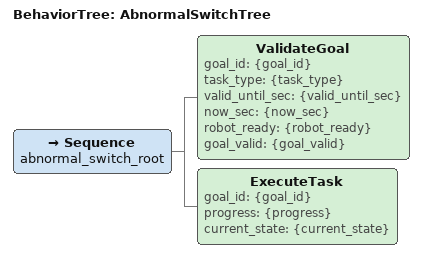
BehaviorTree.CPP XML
<?xml version="1.0"?>
<root BTCPP_format="4">
  <BehaviorTree ID="AbnormalSwitchTree">
    <Sequence name="abnormal_switch_root">
      <!-- 后续加入异常切换专用节点；当前复用校验+执行链路 -->
      <ValidateGoal
        goal_id="{goal_id}"
        task_type="{task_type}"
        valid_until_sec="{valid_until_sec}"
        now_sec="{now_sec}"
        robot_ready="{robot_ready}"
        goal_valid="{goal_valid}"/>
      <ExecuteTask goal_id="{goal_id}" progress="{progress}" current_state="{current_state}"/>
    </Sequence>
  </BehaviorTree>
</root>
